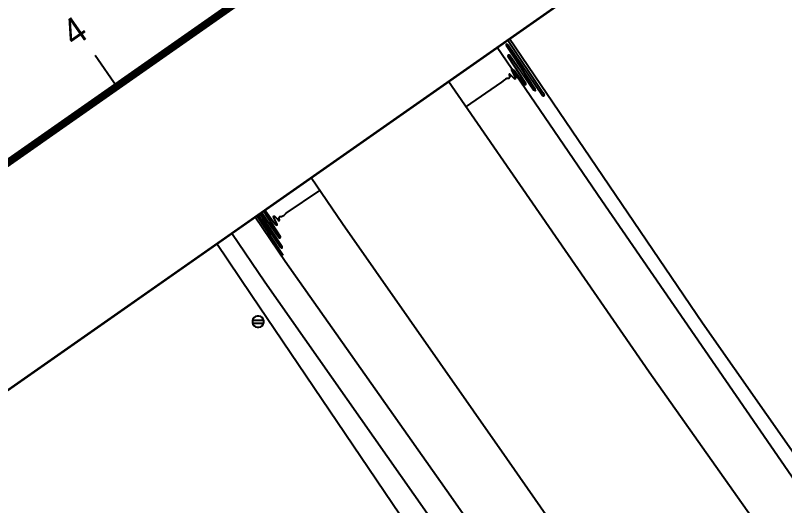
# Model space of a CAD drawing. Header units: millimetres. Extents: x 152904052 to 153933663, y 538271515 to 539240469.
# Drawn here: x 153316318 to 153417214, y 538976668 to 539040983 of the extents above; entities that cross this region are included whole.
import ezdxf

# ---------------------------------------------------------------- set-up
doc = ezdxf.new("R2010")
doc.units = ezdxf.units.MM
doc.linetypes.add('DASHED', pattern=[19.05, 12.7, -6.35])
for name, color, linetype in [('BORD', 7, 'Continuous'), ('SCHM', 9, 'Continuous'), ('ZONE', 1, 'DASHED')]:
    doc.layers.add(name, color=color, linetype=linetype)
doc.styles.add('굴림', font='Gulim.ttf')

msp = doc.modelspace()

# ---------------------------------------------------------------- linework, layer by layer
at = {"layer": 'BORD'}
msp.add_line((153326764.9, 539035766.3), (153329632.7, 539031670.5), dxfattribs=at)
at = {"layer": 'BORD', "const_width": 1000}
msp.add_lwpolyline([(153253763.5, 538302237.2), (152936002.2, 538756047.4), (153588047.2, 539212614.3), (153905808.6, 538758804)], close=True, dxfattribs=at)
at = {"layer": 'SCHM'}
for points in [[(153380919.2, 539037736.1), (153385481.7, 539030868.6), (153385671.8, 539030557.2), (153385591.6, 539030386.2), (153385454.1, 539030446.5), (153380932.5, 539037082.9), (153380804.7, 539037196.4), (153380684.8, 539037183.3), (153380671.9, 539037063.3), (153384464.7, 539031338.5), (153384515.9, 539031104.7), (153384479.1, 539031079.7), (153384268.7, 539031151.7), (153381124.3, 539035743.7), (153380969.4, 539035773.1), (153380908.5, 539035635.6), (153383215.8, 539032086.8), (153383228.4, 539031860.2), (153383091.3, 539031876.9), (153381724.5, 539033754.5), (153381539.9, 539033935.6), (153381388.6, 539033904), (153381405.3, 539033804), (153381934.3, 539032784.3), (153381891.8, 539032634.5), (153381768.3, 539032657.7), (153381271.6, 539033196.6), (153381138.1, 539033306), (153381064.9, 539033186.6), (153381161.2, 539032869.9), (153381021.2, 539032707.4), (153380789.8, 539032702), (153380590.4, 539032597.9), (153380459.1, 539032542.5), (153380095.8, 539032207), (153375310.2, 539028957.3)], [(153625127.4, 538674242.8), (153628012.4, 538680135.8), (153627930.4, 538680608.8), (153597260.3, 538723976.7), (153554481.2, 538785821.7), (153517752.2, 538839702.6), (153474599.1, 538899463.6), (153434395, 538956905.5), (153393239.9, 539016657.4), (153379529.2, 539036762.9)], [(153348635.4, 539015130.7), (153350905.8, 539011810), (153351047.7, 539011783), (153351103.5, 539011908.9), (153348992.8, 539015160.4), (153348981.5, 539015368), (153349106.9, 539015352.6), (153350357.4, 539013632.1), (153350526.4, 539013466.1), (153350664.9, 539013495), (153350649.8, 539013586.6), (153350165.9, 539014520.7), (153350204.9, 539014657.9), (153350318.1, 539014636.6), (153350772.6, 539014142.7), (153350894.7, 539014042.5), (153350961.9, 539014151.8), (153350873.9, 539014441.9), (153351002.2, 539014590.6), (153351214.1, 539014595.4), (153351396.9, 539014690.6), (153351517.1, 539014741.2), (153351850, 539015048.2), (153356234.8, 539018021.2)], [(153348196.3, 539014823.3), (153351080.5, 539010583.4), (153351197.5, 539010479.4), (153351307.4, 539010491.3), (153351319.2, 539010601.2), (153348421.9, 539014981.2)], [(153351428.2, 539009478.7), (153347982.4, 539014673.5)], [(153347430.9, 539000598.4), (153348875.6, 539000598.4)], [(153347433.7, 539001011.7), (153348872.8, 539001011.7)]]:
    msp.add_lwpolyline(points, dxfattribs=at)
msp.add_lwpolyline([(153348035.9, 539001541), (153347812.7, 539001468.5), (153347622.9, 539001330.6), (153347485, 539001140.7), (153347412.5, 539000917.5), (153347412.5, 539000682.9), (153347485, 539000459.7), (153347622.9, 539000269.9), (153347812.7, 539000132), (153348035.9, 539000059.5), (153348270.6, 539000059.5), (153348493.7, 539000132), (153348683.6, 539000269.9), (153348821.5, 539000459.7), (153348894, 539000682.9), (153348894, 539000917.6), (153348821.5, 539001140.7), (153348683.6, 539001330.6), (153348493.7, 539001468.5), (153348270.6, 539001541)], close=True, dxfattribs=at)
for points in [[(153629246.4, 538682825.8, 0), (153628907.6, 538684030.1, 0), (153560696.4, 538781016.9, 0), (153519555.8, 538840559, 0), (153484362.5, 538889835.4, 0), (153449021.1, 538939829.2, 0), (153406452, 539000622.8, 0), (153381133.5, 539037886.2, 0)], [(153624315.9, 538673834.7, 0), (153552618.5, 538775776.9, 0), (153510846, 538835019.8, 0), (153476678.6, 538883763.6, 0), (153443169.7, 538932305.1, 0), (153399459.8, 538994182.8, 0), (153373144.3, 539032292.1, 0)], [(153359219.9, 539013642.4, 0), (153355125.6, 539019675.2, 0)], [(153351708.9, 539008691.4, 0), (153347771.1, 539014525.5, 0)], [(153605671.7, 538661119.6, 0), (153586460.4, 538688420.7, 0), (153560864.3, 538725554.7, 0), (153542852.3, 538750871.7, 0), (153512591.2, 538794296.6, 0), (153496620.2, 538817330.6, 0), (153452331.1, 538880530.5, 0), (153423575, 538921468.5, 0), (153406889, 538945321.5, 0), (153380776, 538982784.4, 0), (153359219.9, 539013642.4, 0)], [(153522817.3, 538753249.6, 0), (153521322.3, 538756701.6, 0), (153519829.3, 538760017.6, 0), (153516272.3, 538765824.6, 0), (153508820.2, 538777798.6, 0), (153485677.2, 538810687.6, 0), (153441360.1, 538874115.5, 0), (153412937.1, 538914633.5, 0), (153370333, 538975620.4, 0), (153349016.9, 539005983.4, 0), (153344710.2, 539012382.3, 0)], [(153523383.3, 538731291.6, 0), (153521562.3, 538745249.6, 0), (153521183.3, 538747837.6, 0), (153520611.3, 538750462.6, 0), (153519682.3, 538752996.6, 0), (153518897.3, 538754861.6, 0), (153517595.3, 538757801.6, 0), (153516728.3, 538759372.6, 0), (153514167.3, 538763688.6, 0), (153512064.3, 538767102.6, 0), (153506227.2, 538776319.6, 0), (153483314.2, 538808904.6, 0), (153438953.1, 538872268.5, 0), (153410463.1, 538912896.5, 0), (153367807, 538973919.4, 0), (153347229.9, 539004335.4, 0), (153342732.4, 539010997.4, 0)], [(153595932.4, 538660118.7, 0), (153589993.4, 538667692.7, 0), (153579641.4, 538683515.7, 0), (153558123.3, 538714318.7, 0), (153553293.3, 538720573.7, 0), (153535150.3, 538746908.6, 0), (153505170.2, 538789297.6, 0), (153488580.2, 538812767.6, 0), (153444420.1, 538876207.5, 0), (153416296, 538916579.5, 0), (153373419, 538977884.4, 0), (153351708.9, 539008691.4, 0)]]:
    msp.add_polyline3d(points, dxfattribs=at)
at = {"layer": 'ZONE', "linetype": 'Continuous', "lineweight": -3, "const_width": 300, "flags": 128}
msp.add_lwpolyline([(153735877.4, 538706412.6), (153236194.6, 538356530.9), (152963745.8, 538745628.2), (153463428.6, 539095509.8)], close=True, dxfattribs=at)

# ---------------------------------------------------------------- texts
at = {"layer": 'BORD', "style": '굴림'}
msp.add_text('4', height=3500, rotation=34.999999, dxfattribs=at).set_placement((153324015.1, 539036752.2))

doc.saveas('drawing.dxf')
